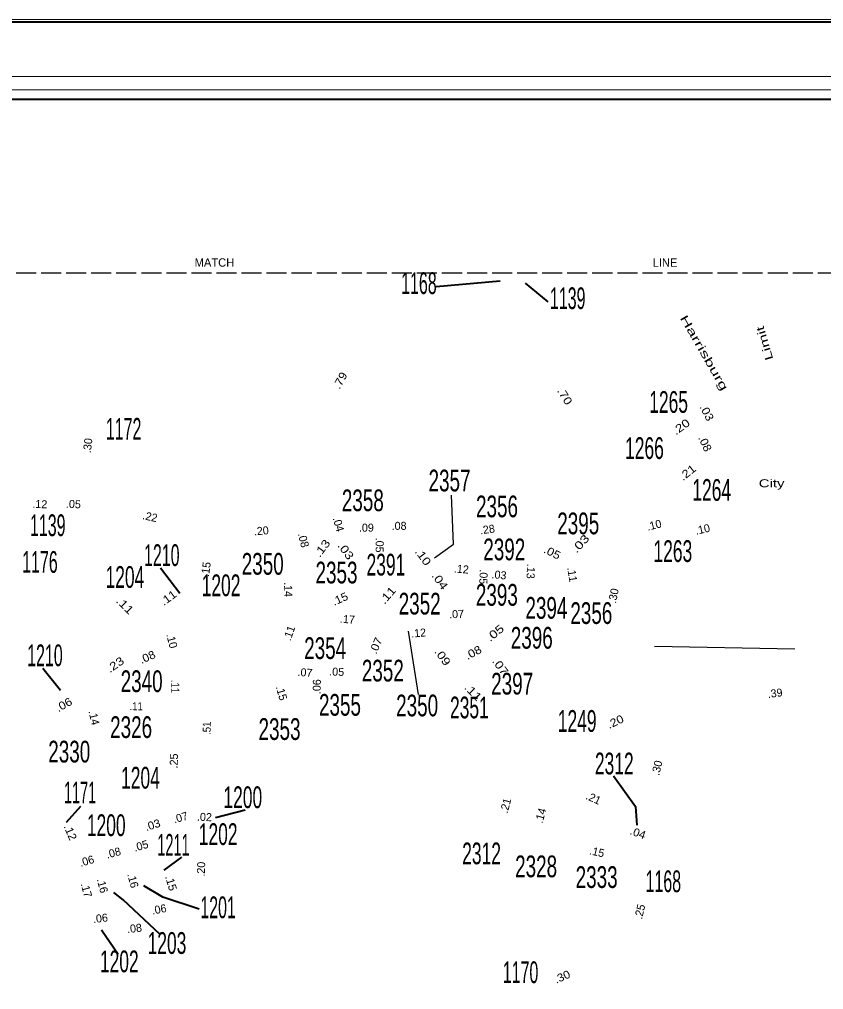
# Model space of a CAD drawing. Extents: x 417052 to 534607, y 147602 to 383566.
# Drawn here: x 427106 to 438662, y 190062 to 203999 of the extents above; entities that cross this region are included whole.
import ezdxf
from ezdxf.enums import TextEntityAlignment as Align

# ---------------------------------------------------------------- set-up
doc = ezdxf.new("R2010")
doc.units = 0
doc.header["$LTSCALE"] = 48
doc.linetypes.add('LONG_DASHED', pattern=[7.5, 6, -1.5])
for name, color, linetype, lineweight in [('1', 7, 'Continuous', 25), ('20', 7, 'Continuous', 40), ('23', 7, 'Continuous', 25), ('25', 7, 'LONG_DASHED', 25), ('31', 7, 'Continuous', 25), ('38', 7, 'Continuous', 40), ('40', 7, 'Continuous', 13)]:
    doc.layers.add(name, color=color, linetype=linetype, lineweight=lineweight)
doc.layers.add('52', color=7, linetype='Continuous')
doc.layers.add('7', color=7, linetype='Continuous')

msp = doc.modelspace()

# ---------------------------------------------------------------- linework, layer by layer
at = {"layer": '1', "lineweight": 13}
msp.add_lwpolyline([(513682.45, 147601.76), (417051.81, 147601.76), (417051.81, 203998.8), (513682.45, 203998.8)], close=True, dxfattribs=at)
at = {"layer": '20'}
for points in [[(417086.81, 203963.8), (513647.45, 203963.8), (513647.45, 147636.76), (417086.81, 147636.76)], [(420274.67, 202854.83), (512721.95, 202854.83), (512721.95, 148728.47), (420274.67, 148728.47)]]:
    msp.add_lwpolyline(points, close=True, dxfattribs=at)
at = {"layer": '20', "lineweight": 13}
msp.add_lwpolyline([(419965.48, 203180.3), (419965.48, 148419.19), (420144.03, 148597.86), (420144.03, 202985.47), (512852.55, 202985.47), (512852.55, 148597.86), (420144.03, 148597.86), (419965.48, 148419.19), (513031.14, 148419.19), (513031.14, 203180.3)], close=True, dxfattribs=at)
at = {"layer": '23'}
msp.add_line((432694.44, 195208.48), (432835.13, 194300.41), dxfattribs=at)
msp.add_lwpolyline([(433068.67, 196263.3), (433343.03, 196460.4), (433314.89, 197164.34)], dxfattribs=at)
at = {"layer": '25'}
msp.add_line((423818.28, 200359.61), (442240.48, 200359.61), dxfattribs=at)
at = {"layer": '31'}
msp.add_line((436232.49, 194996.02), (438247.92, 194955.05), dxfattribs=at)
at = {"layer": '38'}
for p, q in [((433096.46, 200159.73), (434014.72, 200244.4)), ((434703.42, 199942.02), (434377.19, 200208.11)), ((429133.25, 196118.41), (429411.15, 195755.56)), ((427441.71, 194679.1), (427695.45, 194364.63)), ((427983.35, 192693.92), (427777.95, 192464.11)), ((430348.79, 192641.44), (429923.19, 192530.98)), ((429433.24, 191965.19), (429179.51, 191777.72)), ((428527.06, 190565.19), (428285.41, 190915.95))]:
    msp.add_line(p, q, dxfattribs=at)
for points in [[(435641.21, 193131.76), (435961.39, 192690.29), (435979.52, 192424.2)], [(429686.97, 191218.32), (429166.19, 191390.86), (428895.57, 191553.96)], [(429131.18, 190855.47), (428598.39, 191353.24), (428463.02, 191458.59)]]:
    msp.add_lwpolyline(points, dxfattribs=at)

# ---------------------------------------------------------------- texts
at = {"layer": '23'}
for s, width, p in [('1168', 0.55, (432846.93, 200054.14)), ('1139', 0.55, (434984.87, 199837.17)), ('1265', 0.6, (436434.73, 198347.09)), ('1172', 0.55, (428603.55, 197960.76)), ('1266', 0.6, (436087.83, 197684.54)), ('2357', 0.65, (433286.89, 197218.5)), ('1264', 0.6, (437054.07, 197083.36)), ('2358', 0.65, (432040.87, 196934.28)), ('2356', 0.65, (433969.08, 196847.28)), ('1139', 0.55, (427513.87, 196576.22)), ('2395', 0.65, (435136.28, 196602.98)), ('2392', 0.65, (434073.26, 196229.3)), ('1263', 0.6, (436495.96, 196205.21)), ('1210', 0.55, (429152.34, 196147.16)), ('1176', 0.55, (427401.33, 196048.98)), ('2350', 0.65, (430602.43, 196022.04)), ('2391', 0.6, (432372.85, 196010.52)), ('1204', 0.6, (428622.24, 195833.2)), ('2353', 0.65, (431662.78, 195896.64)), ('1202', 0.6, (430003.8, 195713.58)), ('2393', 0.65, (433966.73, 195576.48)), ('2352', 0.65, (432857.95, 195450.05)), ('2394', 0.65, (434678.9, 195388.9)), ('2356', 0.65, (435324.49, 195314.75)), ('2396', 0.65, (434468.31, 194959.41)), ('2354', 0.65, (431499.82, 194810.84)), ('1210', 0.55, (427472.88, 194707.86)), ('2352', 0.65, (432328.17, 194487.98)), ('2340', 0.65, (428862.53, 194335.36)), ('2397', 0.65, (434186.9, 194300.53)), ('2355', 0.65, (431712.65, 193996.45)), ('2350', 0.65, (432821.53, 193987.53)), ('2351', 0.6, (433572.1, 193958.87)), ('1249', 0.6, (435120.98, 193764.63)), ('2326', 0.65, (428711.36, 193676.51)), ('2353', 0.65, (430843.95, 193648.63)), ('2330', 0.65, (427822.41, 193324.35)), ('2312', 0.6, (435653.91, 193153.74)), ('1204', 0.6, (428845.59, 192949.6)), ('1171', 0.5, (427977.71, 192736)), ('1200', 0.6, (430316.45, 192669.44)), ('1200', 0.6, (428353.94, 192267.06)), ('1202', 0.6, (429962.21, 192139.3)), ('1211', 0.5, (429319.67, 191985.36)), ('2312', 0.6, (433747.45, 191862.92)), ('2328', 0.65, (434531.03, 191676.26)), ('2333', 0.65, (435400.55, 191522.35)), ('1168', 0.55, (436358.81, 191461.82)), ('1201', 0.55, (429961.03, 191087.88)), ('1203', 0.6, (429226.5, 190575.3)), ('1202', 0.6, (428541.53, 190311.25)), ('1170', 0.55, (434307.36, 190154.96))]:
    msp.add_text(s, height=312, dxfattribs=dict(at, width=width)).set_placement(p, align=Align.CENTER)
at = {"layer": '40'}
for s, rotation, width, p in [('.79', 61.006, 1.15, (431765.64, 198785.05)), ('.70', 301.448, 1.2, (434893.68, 198555.93)), ('.03', 297.664, 1.15, (436932.98, 198324.87)), ('.20', 36.223, 1.25, (436647.29, 198100.05)), ('.08', 295.216, 1.1, (436906.81, 197882.67)), ('.21', 38.412, 1.2, (436741.23, 197444.86)), ('.13', 53.014, 1.25, (431501.88, 196367.81)), ('.03', 47.856, 1.35, (435210.25, 196429.4)), ('.03', 306.359, 1.25, (431749.55, 196331.2)), ('.05', 333.732, 1.15, (434736.81, 196289.64)), ('.10', 306.359, 1.25, (432860.29, 196246.2)), ('.04', 306.359, 1.25, (433102.04, 195899.68)), ('.11', 49.116, 1.25, (432439.69, 195689.46)), ('.11', 36.414, 1.15, (429279.53, 195643.35)), ('.15', 24.36, 1.1, (431735.74, 195622.39)), ('.11', 315.217, 1.3, (428582.23, 195539.43)), ('.05', 39.537, 1.3, (433976.8, 195140.44)), ('.07', 66.579, 1.1, (432280.6, 194979.59)), ('.08', 27.834, 1.15, (433653.6, 194852.74)), ('.08', 24.17, 1.1, (428967.71, 194785.87)), ('.09', 306.359, 1.25, (433141.24, 194807.8)), ('.23', 34.973, 1.25, (428515.47, 194682.06)), ('.07', 306.359, 1.25, (433971.03, 194670.49)), ('.11', 270.31, 0.9, (429288.13, 194416.41)), ('.11', 314.646, 1.3, (433584.92, 194294)), ('.06', 28.804, 1.15, (427771.79, 194104.73)), ('.11', 359.137, 0.9, (428783.02, 194075.53)), ('.20', 25.879, 1.15, (435693.42, 193858.59)), ('.51', 89.106, 0.9, (429855.65, 193815.14)), ('.03', 17.455, 1.05, (429036.9, 192372.35)), ('.12', 293.065, 1.1, (427785.56, 192299.31)), ('.04', 340.329, 1.05, (435975.23, 192257.76)), ('.15', 286.795, 1.05, (429230.87, 191576.83)), ('.30', 24.122, 1.1, (434928.5, 190194.06))]:
    msp.add_text(s, height=115, rotation=rotation, dxfattribs=dict(at, width=width)).set_placement(p, align=Align.CENTER)
for s, rotation, p in [('.30', 83.455, (428144.17, 197870.5)), ('.12', 357.373, (427397.14, 196979.38)), ('.05', 357.373, (427879.9, 196979.38)), ('.22', 347.61, (428971.39, 196799.01)), ('.04', 286.408, (431635.94, 196730.47)), ('.10', 14.238, (436239.74, 196679.51)), ('.20', 5.186, (430587.11, 196595.83)), ('.09', 0.139, (432091.82, 196640.22)), ('.08', 0.139, (432562.26, 196666.38)), ('.28', 7.891, (433838.32, 196616.01)), ('.10', 12.649, (436934.77, 196618.47)), ('.08', 284.448, (431133.14, 196504.95)), ('.05', 269.471, (432225.62, 196447.23)), ('.15', 82.611, (429843.59, 196092.55)), ('.12', 354.82, (433452.18, 196045.93)), ('.13', 267.68, (434397.63, 196072.74)), ('.11', 279.322, (434994.39, 196016.29)), ('.05', 267.68, (433718.11, 195994.28)), ('.03', 354.316, (433992.4, 195962.97)), ('.14', 271.736, (430911.68, 195807.27)), ('.30', 78.135, (435698.54, 195707.15)), ('.17', 355.339, (431815.87, 195324.67)), ('.07', 2.071, (433389.63, 195399.11)), ('.11', 70.612, (431037.08, 195164.24)), ('.10', 284.451, (429242.4, 195058.28)), ('.12', 5.041, (432847.24, 195127.6)), ('.07', 355.034, (431205.26, 194560.12)), ('.05', 357.475, (431662.94, 194570.48)), ('.06', 88.964, (431436.46, 194412.49)), ('.15', 286.409, (430818.04, 194306.75)), ('.39', 7.437, (437971.92, 194263.4)), ('.14', 283.31, (428123.23, 193954.97)), ('.25', 88.612, (429382.68, 193344.83)), ('.30', 76.538, (436323.59, 193233.27)), ('.21', 75.067, (434147.91, 192691.48)), ('.21', 335.552, (435332.55, 192759.3)), ('.07', 16.221, (429436.99, 192478.97)), ('.14', 74.409, (434650.81, 192546.64)), ('.02', 357.583, (429762.48, 192484.7)), ('.05', 16.477, (428868.3, 192072.84)), ('.08', 14.919, (428471.41, 191971.12)), ('.15', 347.14, (435392.47, 191984.12)), ('.06', 15.946, (428088.67, 191855)), ('.20', 87.916, (429773.44, 191789.9)), ('.16', 284.927, (428244.25, 191541.82)), ('.16', 285.788, (428683.06, 191613.91)), ('.17', 285.696, (428014.04, 191476.68)), ('.06', 11.023, (429123.31, 191159)), ('.25', 76.309, (436076.43, 191168.26)), ('.06', 6.771, (428276.79, 191029.66)), ('.08', 6.253, (428765.97, 190885.2))]:
    msp.add_text(s, height=115, rotation=rotation, dxfattribs=at).set_placement(p, align=Align.CENTER)
at = {"layer": '52'}
for s, rotation, width, p in [('Harrisburg', 299.865, 1.7, (436896.88, 199181.53)), ('Limit', 106.298, 1.55, (437868.65, 199361.72))]:
    msp.add_text(s, height=115, rotation=rotation, dxfattribs=dict(at, width=width)).set_placement(p, align=Align.CENTER)
at = {"layer": '52', "width": 1.4}
msp.add_text('City', height=115, dxfattribs=at).set_placement((437915.14, 197277.97), align=Align.CENTER)
at = {"layer": '7'}
for s, p in [('MATCH', (429908.71, 200446.81)), ('LINE', (436383.46, 200444.95))]:
    msp.add_text(s, height=120, dxfattribs=at).set_placement(p, align=Align.CENTER)

doc.saveas('drawing.dxf')
